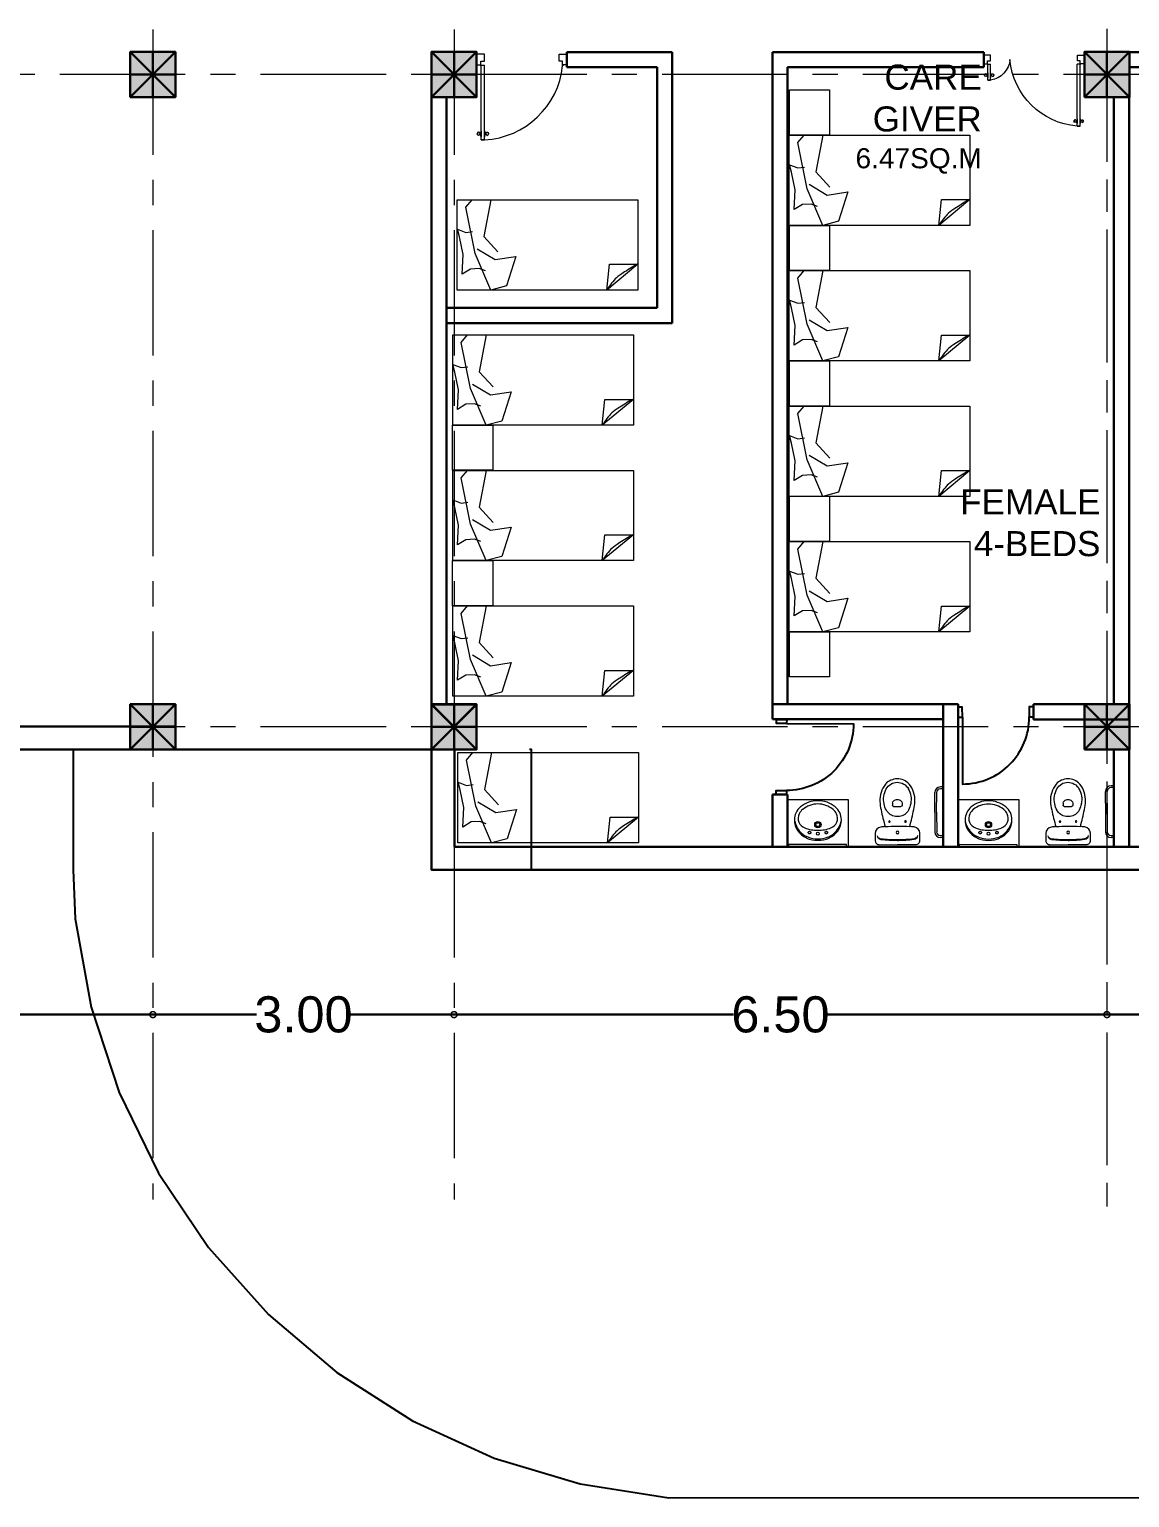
# Model space of a CAD drawing. Header units: metres. Extents: x 319894 to 3389272, y 120 to 6136017.
# Drawn here: x 321371.56 to 321382.53, y 3067998.46 to 3068013.09 of the extents above; entities that cross this region are included whole.
import ezdxf

# ---------------------------------------------------------------- set-up
doc = ezdxf.new("R2010")
doc.units = ezdxf.units.M
doc.header["$MEASUREMENT"] = 0
for name, pattern in [('CENTER', [2, 1.25, -0.25, 0.25, -0.25]), ('HIDDEN', [0.375, 0.25, -0.125]), ('RAYITAS', [0.375, 0.25, -0.125])]:
    doc.linetypes.add(name, pattern=pattern)
doc.layers.get('Defpoints').update_dxf_attribs({"color": 254})
for name, color, linetype, lineweight in [('a_MUEBLE ART', 4, 'Continuous', 5), ('centerline', 255, 'HIDDEN', 5), ('column', 50, 'Continuous', 30), ('DOORS', 4, 'Continuous', 0), ('Fixtures', 31, 'Continuous', 20), ('FURNITURE P 1 200', 255, 'Continuous', 13), ('hatch', 252, 'Continuous', 15), ('Stairs', 31, 'Continuous', 20), ('wall', 4, 'Continuous', 30), ('window-door', 4, 'Continuous', 20)]:
    doc.layers.add(name, color=color, linetype=linetype, lineweight=lineweight)
for name, color, linetype in [('door_cad-block.com', 7, 'Continuous'), ('S-DIM', 7, 'Continuous'), ('TEXT', 255, 'Continuous')]:
    doc.layers.add(name, color=color, linetype=linetype)
doc.styles.get("Standard").update_dxf_attribs({"font": 'arial.ttf'})
doc.styles.add('TEXTS', font='swissl.ttf')
doc.dimstyles.new('DIMTEXT', dxfattribs={"dimscale": 0.4, "dimtxt": 0.9, "dimasz": 0.3, "dimexe": 0.05, "dimexo": 0.05, "dimgap": 0.05, "dimtad": 0, "dimzin": 1, "dimdsep": 46, "dimtxsty": 'TEXTS', "dimblk": 'DOTSMALL', "dimcen": 0.1, "dimclrd": 256, "dimclre": 6, "dimclrt": 3, "dimadec": 0, "dimazin": 0, "dimtfac": 0.15, "dimtix": 1, "dimtofl": 0, "dimtmove": 1, "dimatfit": 3, "dimldrblk": 'OPEN', "dimfxl": 1, "dimtolj": 1, "dimtzin": 0, "dimarcsym": 0})

# ---------------------------------------------------------------- blocks, each defined once
blk = doc.blocks.new('column')
at = {"layer": 'hatch'}
h = blk.add_hatch(color=256, dxfattribs=at)
h.dxf.hatch_style = 1
h.paths.add_polyline_path([(0, 0), (0.45, 0), (0.45, 0.45), (0, 0.45)])
at = {"layer": 'column'}
for p, q in [((0, 0.45), (0.45, 0)), ((0, 0), (0.45, 0.45)), ((0.225, 0.45), (0.225, 0)), ((0, 0.225), (0.45, 0.225))]:
    blk.add_line(p, q, dxfattribs=at)
blk.add_lwpolyline([(0, 0), (0.45, 0), (0.45, 0.45), (0, 0.45)], close=True, dxfattribs=at)
blk = doc.blocks.new('cell bed1')
at = {"layer": 'Fixtures'}
for p, q in [((2034189, -167492), (2034446, -167181)), ((2034446, -167181), (2034189, -167208)), ((2034189, -167208), (2034189, -167492))]:
    blk.add_line(p, q, dxfattribs=at)
blk.add_lwpolyline([(2034446, -167492), (2034446, -165692), (2033546, -165692), (2033546, -167492)], close=True, dxfattribs=at)
at = {"layer": 'Fixtures', "linetype": 'ByBlock', "lineweight": 0}
for points in [[(2034288, -165740), (2034093, -165751), (2033916, -165714), (2033841, -165694), (2033872, -165777), (2033864, -165843)], [(2034256, -165972), (2034233, -165910), (2034237, -165822), (2034288, -165740)], [(2034036, -165889), (2034143, -166070), (2034112, -166274), (2034405, -166182), (2034446, -166026), (2034081, -165870), (2033621, -165778), (2033546, -165839), (2033546, -166026), (2033913, -165956), (2034065, -166095)]]:
    blk.add_lwpolyline(points, dxfattribs=at)
at = {"layer": 'Fixtures'}
blk.add_open_spline([(2034189, -167483), (2034205, -167455), (2034280, -167338), (2034324, -167266), (2034400, -167213), (2034446, -167181)], degree=3, knots=[58.285176, 58.285176, 58.285176, 58.285176, 153.797631, 253.744613, 409.43508, 409.43508, 409.43508, 409.43508], dxfattribs=at)
blk = doc.blocks.new('*U764')
at = {"layer": 'DOORS', "linetype": 'Continuous', "lineweight": 0}
for p, q in [((8137.26, -1857.94), (8142.04, -1857.94)), ((8142.21, -1860.02), (8142.21, -1861.52)), ((8150.81, -1860.02), (8142.21, -1860.02)), ((8150.81, -1861.52), (8142.21, -1861.52)), ((8150.81, -1860.02), (8150.81, -1861.52)), ((8150.81, -1861.52), (8150.81, -1860.02)), ((8137.26, -1911.96), (8142.04, -1911.96)), ((8142.21, -1909.87), (8142.21, -1908.37)), ((8175.64, -1908.37), (8142.21, -1908.37)), ((8175.64, -1909.87), (8142.21, -1909.87)), ((8175.64, -1909.87), (8175.64, -1908.37)), ((8175.64, -1908.37), (8175.64, -1909.87))]:
    blk.add_line(p, q, dxfattribs=at)
for points in [[(8142.04, -1857.94), (8142.04, -1859.87), (8140.4, -1859.87), (8140.4, -1861.43), (8137.26, -1861.43), (8137.26, -1857.94)], [(8142.04, -1911.96), (8142.04, -1910.03), (8140.4, -1910.03), (8140.4, -1908.47), (8137.26, -1908.47), (8137.26, -1911.96)]]:
    blk.add_lwpolyline(points, dxfattribs=at)
for points in [[(8149.25, -1860.02), (8146.78, -1860.02), (8147.88, -1859.6), (8147.88, -1859.41, 0.414214), (8147.77, -1859.3, -0.990713), (8147.9, -1858.29), (8148.25, -1858.29)], [(8149.25, -1861.52), (8146.78, -1861.52), (8147.88, -1861.94), (8147.88, -1862.13, -0.414214), (8147.77, -1862.24, 0.990713), (8147.9, -1863.25), (8148.25, -1863.25)], [(8146.91, -1860.02), (8149.37, -1860.02), (8148.28, -1859.6), (8148.28, -1859.41, -0.414214), (8148.39, -1859.3, 0.990713), (8148.25, -1858.29), (8147.9, -1858.29)], [(8146.91, -1861.52), (8149.37, -1861.52), (8148.28, -1861.94), (8148.28, -1862.13, 0.414214), (8148.39, -1862.24, -0.990713), (8148.25, -1863.25), (8147.9, -1863.25)], [(8174.08, -1908.37), (8171.62, -1908.37), (8172.71, -1907.95), (8172.71, -1907.76, 0.414214), (8172.6, -1907.65, -0.990713), (8172.74, -1906.64), (8173.08, -1906.64)], [(8174.08, -1909.87), (8171.62, -1909.87), (8172.71, -1910.29), (8172.71, -1910.48, -0.414214), (8172.6, -1910.59, 0.990713), (8172.74, -1911.6), (8173.08, -1911.6)], [(8171.74, -1908.37), (8174.2, -1908.37), (8173.11, -1907.95), (8173.11, -1907.76, -0.414214), (8173.22, -1907.65, 0.990713), (8173.08, -1906.64), (8172.74, -1906.64)], [(8171.74, -1909.87), (8174.2, -1909.87), (8173.11, -1910.29), (8173.11, -1910.48, 0.414214), (8173.22, -1910.59, -0.990713), (8173.08, -1911.6), (8172.74, -1911.6)]]:
    blk.add_lwpolyline(points, format="xyb", dxfattribs=at)
for points in [[(8147.97, -1858.17), (8147.97, -1858.29), (8148.18, -1858.29), (8148.18, -1858.17)], [(8147.97, -1863.37), (8147.97, -1863.25), (8148.18, -1863.25), (8148.18, -1863.37)], [(8172.81, -1906.52), (8172.81, -1906.64), (8173.01, -1906.64), (8173.01, -1906.52)], [(8172.81, -1911.72), (8172.81, -1911.6), (8173.01, -1911.6), (8173.01, -1911.72)]]:
    blk.add_lwpolyline(points, close=True, dxfattribs=at)
for centre in [(8142.21, -1859.86), (8142.21, -1910.03)]:
    blk.add_circle(centre, 0.165, dxfattribs=at)
at = {"layer": 'window-door'}
for centre, radius, start, end in [((8138.69, -1859.8), 12.25, 274.3787, 351.9271), ((8136.16, -1911.47), 39.61, 4.47868, 84.98302)]:
    blk.add_arc(centre, radius, start, end, dxfattribs=at)
blk = doc.blocks.new('3ftD')
at = {"layer": 'DOORS', "linetype": 'Continuous', "lineweight": 0}
for p, q in [((321543.95, 3067888.016), (321543.95, 3067887.91)), ((321544.85, 3067888.016), (321544.85, 3067887.91)), ((321543.997, 3067887.906), (321544.03, 3067887.906)), ((321543.997, 3067887.163), (321543.997, 3067887.906)), ((321544.03, 3067887.163), (321544.03, 3067887.906)), ((321543.996, 3067887.163), (321544.03, 3067887.163)), ((321544.03, 3067887.163), (321543.997, 3067887.163))]:
    blk.add_line(p, q, dxfattribs=at)
for points in [[(321543.95, 3067887.91), (321543.993, 3067887.91), (321543.993, 3067887.946), (321544.028, 3067887.946), (321544.028, 3067888.016), (321543.95, 3067888.016)], [(321544.85, 3067887.91), (321544.807, 3067887.91), (321544.807, 3067887.946), (321544.773, 3067887.946), (321544.773, 3067888.016), (321544.85, 3067888.016)]]:
    blk.add_lwpolyline(points, dxfattribs=at)
for points in [[(321543.955, 3067887.226), (321543.958, 3067887.226), (321543.958, 3067887.222), (321543.955, 3067887.222)], [(321544.071, 3067887.226), (321544.068, 3067887.226), (321544.068, 3067887.222), (321544.071, 3067887.222)]]:
    blk.add_lwpolyline(points, close=True, dxfattribs=at)
for points in [[(321543.996, 3067887.198), (321543.996, 3067887.253), (321543.987, 3067887.228), (321543.983, 3067887.228, -0.414214), (321543.98, 3067887.231, 0.990713), (321543.958, 3067887.228), (321543.958, 3067887.22)], [(321543.996, 3067887.25), (321543.996, 3067887.195), (321543.987, 3067887.219), (321543.983, 3067887.219, 0.414214), (321543.98, 3067887.217, -0.990713), (321543.958, 3067887.22), (321543.958, 3067887.228)], [(321544.03, 3067887.198), (321544.03, 3067887.253), (321544.039, 3067887.228), (321544.043, 3067887.228, 0.414214), (321544.046, 3067887.231, -0.990713), (321544.068, 3067887.228), (321544.068, 3067887.22)], [(321544.03, 3067887.25), (321544.03, 3067887.195), (321544.039, 3067887.219), (321544.043, 3067887.219, -0.414214), (321544.046, 3067887.217, 0.990713), (321544.068, 3067887.22), (321544.068, 3067887.228)]]:
    blk.add_lwpolyline(points, format="xyb", dxfattribs=at)
for centre in [(321543.993, 3067887.906), (321544.808, 3067887.906)]:
    blk.add_circle(centre, 0.00366, dxfattribs=at)
at = {"layer": 'window-door'}
blk.add_arc((321543.984, 3067887.99), 0.828, 273.1587, 353.9278, dxfattribs=at)
blk = doc.blocks.new('*U951')
at = {"color": 0, "linetype": 'ByBlock', "ltscale": 10}
blk.add_lwpolyline([(-850, 0), (-850, 800, -0.414214), (-50, 0)], format="xyb", dxfattribs=at)
at = {"color": 0}
for points in [[(-900, 0), (-850, 0), (-850, -121), (-900, -121)], [(-50, 0), (0, 0), (0, -121), (-50, -121)]]:
    blk.add_lwpolyline(points, close=True, dxfattribs=at)
blk = doc.blocks.new('ca_ba_wc057')
at = {"layer": 'a_MUEBLE ART', "color": 8}
for p, q in [((0, -4), (-1.1, -4)), ((0, -4), (1.1, -4)), ((-4.8, -41.3), (-4.8, -39.3)), ((4.8, -41.3), (4.8, -39.3))]:
    blk.add_line(p, q, dxfattribs=at)
at = {"layer": 'a_MUEBLE ART'}
blk.add_lwpolyline([(-16.3, -34.8, -0.017322), (-12.2, -18, -0.007818), (-16.6, -17.5, -0.379899), (-22.2, -11.2), (-22.2, -4, -0.414214), (-18.2, 0), (0, 0), (18.2, 0, -0.414214), (22.2, -4), (22.2, -11.2, -0.379899), (16.6, -17.5, -0.007818), (12.2, -18, -0.017322), (16.3, -34.8, -0.034533), (17.5, -43, -0.180901), (11.8, -60.3, -0.210568), (0, -65.5, -0.210568), (-11.8, -60.3, -0.180901), (-17.5, -43, -0.034533)], format="xyb", close=True, dxfattribs=at)
at = {"layer": 'a_MUEBLE ART', "color": 8}
for centre, radius in [((0, -12.2), 1.35), ((0, -12.2), 1.35), ((-8, -23), 0.75), ((8, -23), 0.75)]:
    blk.add_circle(centre, radius, dxfattribs=at)
for centre, radius, start, end in [((-16, -8.9), 4, 96.2719, 180), ((-16, -9.6), 4, 96.2141, 169.7572), ((0, -154), 149.3, 90, 96.3306), ((0, -154), 150, 90, 96.2719), ((0, -154), 150, 83.7281, 90), ((0, -154), 149.3, 83.6694, 90), ((16, -8.9), 4, 0, 83.7281), ((16, -9.6), 4, 10.2428, 83.7859), ((-3.3, -39.3), 1.5, 96.6492, 180), ((-1.8, -41.3), 3, 180, 233.1301), ((0, -38.9), 6, 233.1301, 270), ((0, -67.6), 30, 90, 96.6492), ((0, -67.6), 30, 83.3508, 90), ((0, -38.9), 6, 270, 306.8699), ((3.3, -39.3), 1.5, 0, 83.3508), ((1.8, -41.3), 3, 306.8699, 0)]:
    blk.add_arc(centre, radius, start, end, dxfattribs=at)
at = {"layer": 'a_MUEBLE ART'}
for centre, radius, start, end in [((0, 121.9), 140.4, 264.9986, 270), ((-0.7, -39.6), 11.6, 96.2419, 152.5973), ((0, -46), 18, 90, 96.2419), ((0, 121.9), 140.4, 270, 275.0014), ((0, -46), 18, 83.7581, 90), ((0.7, -39.6), 11.6, 27.4027, 83.7581), ((7.9, -45.1), 21.6, 168.3805, 209.1161), ((11.2, -45.8), 25, 152.5973, 168.3805), ((-11.2, -45.8), 25, 11.6195, 27.4027), ((-7.9, -45.1), 21.6, 330.8839, 11.6195), ((0, -49.5), 12.6, 209.1161, 270), ((0, -49.5), 12.6, 270, 330.8839)]:
    blk.add_arc(centre, radius, start, end, dxfattribs=at)
blk = doc.blocks.new('DSFD')
at = {"layer": 'a_MUEBLE ART', "color": 8}
for p, q in [((321997.273, 3067995.743), (321997.273, 3067995.722)), ((321997.273, 3067995.722), (321997.847, 3067995.721)), ((321997.847, 3067995.742), (321997.847, 3067995.721))]:
    blk.add_line(p, q, dxfattribs=at)
at = {"layer": 'a_MUEBLE ART'}
blk.add_lwpolyline([(321997.861, 3067995.742), (321997.861, 3067995.27), (321997.256, 3067995.27), (321997.256, 3067995.743)], close=True, dxfattribs=at)
at = {"layer": 'a_MUEBLE ART', "color": 8}
for centre, radius in [((321997.559, 3067995.612), 0.0146), ((321997.559, 3067995.522), 0.0313), ((321997.559, 3067995.522), 0.0192)]:
    blk.add_circle(centre, radius, dxfattribs=at)
at = {"layer": 'a_MUEBLE ART', "color": 8, "linetype": 'RAYITAS'}
for centre in [(321997.475, 3067995.601), (321997.642, 3067995.601)]:
    blk.add_circle(centre, 0.0125, dxfattribs=at)
at = {"layer": 'a_MUEBLE ART'}
for centre, radius, start, end in [((321997.538, 3067995.446), 0.215, 172.4866, 172.4866), ((321997.521, 3067995.474), 0.196, 112.6963, 179.9819), ((321997.538, 3067995.446), 0.215, 112.1612, 168.9852), ((321997.579, 3067995.446), 0.215, 7.4772, 7.4772), ((321997.558, 3067995.385), 0.294, 89.9819, 112.6963), ((321997.558, 3067995.385), 0.28, 89.9819, 111.2352), ((321997.558, 3067995.385), 0.294, 67.2675, 89.9819), ((321997.558, 3067995.385), 0.28, 68.7287, 89.9819), ((321997.579, 3067995.446), 0.215, 10.9787, 67.8026), ((321997.596, 3067995.474), 0.196, 359.9819, 67.2675), ((321997.463, 3067995.46), 0.101, 110.3404, 207.0509), ((321997.558, 3067995.202), 0.376, 89.9819, 110.3404), ((321997.558, 3067995.202), 0.376, 69.6234, 89.9819), ((321997.654, 3067995.46), 0.101, 332.9129, 69.6234), ((321997.492, 3067995.474), 0.167, 179.9819, 230.899), ((321997.492, 3067995.474), 0.134, 207.0509, 230.899), ((321997.559, 3067995.557), 0.273, 230.899, 269.9819), ((321997.559, 3067995.557), 0.24, 230.899, 269.9819), ((321997.559, 3067995.557), 0.24, 269.9819, 309.0648), ((321997.559, 3067995.557), 0.273, 269.9819, 309.0648), ((321997.625, 3067995.474), 0.134, 309.0648, 332.9129), ((321997.625, 3067995.474), 0.167, 309.0648, 359.9819)]:
    blk.add_arc(centre, radius, start, end, dxfattribs=at)
at = {"layer": 'FURNITURE P 1 200'}
for p, q in [((321996.31, 3067995.622), (321996.31, 3067995.66)), ((321996.31, 3067995.66), (321996.314, 3067995.66)), ((321996.314, 3067995.66), (321996.314, 3067995.622)), ((321996.314, 3067995.65), (321996.338, 3067995.65)), ((321996.314, 3067995.632), (321996.338, 3067995.632)), ((321996.314, 3067995.622), (321996.31, 3067995.622)), ((321996.375, 3067995.307), (321996.375, 3067995.594)), ((321996.394, 3067995.307), (321996.394, 3067995.594)), ((321996.375, 3067995.307), (321996.375, 3067995.19)), ((321996.394, 3067995.307), (321996.394, 3067995.191)), ((321996.31, 3067995.162), (321996.31, 3067995.125)), ((321996.314, 3067995.162), (321996.31, 3067995.162)), ((321996.31, 3067995.125), (321996.314, 3067995.125)), ((321996.314, 3067995.125), (321996.314, 3067995.162)), ((321996.314, 3067995.153), (321996.338, 3067995.153)), ((321996.314, 3067995.134), (321996.338, 3067995.134))]:
    blk.add_line(p, q, dxfattribs=at)
for centre, radius, start, end in [((321996.338, 3067995.594), 0.0561, 359.8025, 89.8025), ((321996.338, 3067995.594), 0.0374, 359.8025, 89.8025), ((321996.338, 3067995.19), 0.0561, 270.1975, 0.1975), ((321996.338, 3067995.19), 0.0374, 270.1975, 0.1975)]:
    blk.add_arc(centre, radius, start, end, dxfattribs=at)
at = {"layer": 'wall'}
for p, q in [((321997.861, 3067995.742), (321996.31, 3067995.742)), ((321997.861, 3067995.742), (321997.861, 3067994.322)), ((321998.011, 3067995.742), (321998.011, 3067994.322)), ((321996.16, 3067994.322), (321996.16, 3067994.473)), ((321996.16, 3067994.473), (321997.111, 3067994.473)), ((321997.111, 3067994.473), (321997.111, 3067994.322)), ((321996.16, 3067994.322), (321997.111, 3067994.322)), ((321996.16, 3067994.322), (321996.31, 3067994.322)), ((321997.861, 3067994.322), (321998.011, 3067994.322))]:
    blk.add_line(p, q, dxfattribs=at)
at = {"xscale": -0.009999999999999986, "yscale": 0.009999999999999986, "zscale": 0.009999999999999988, "rotation": 0.2486950231969454}
blk.add_blockref('ca_ba_wc057', (321996.765, 3067995.721), dxfattribs=at)
at = {"layer": 'door_cad-block.com', "xscale": -0.000833333331861667, "yscale": 0.000833333331861667, "zscale": 0.0008333333318616671, "rotation": 0.2486955119280768}
blk.add_blockref('*U951', (321997.111, 3067994.448), dxfattribs=at)
blk = doc.blocks.new('DFGDFG')
at = {"layer": 'a_MUEBLE ART', "color": 8}
for p, q in [((322595.376, 3068058.892), (322594.801, 3068058.892)), ((322594.801, 3068058.871), (322594.801, 3068058.892)), ((322595.376, 3068058.87), (322595.376, 3068058.892))]:
    blk.add_line(p, q, dxfattribs=at)
at = {"layer": 'a_MUEBLE ART'}
blk.add_lwpolyline([(322594.788, 3068058.871), (322594.788, 3068059.343), (322595.392, 3068059.343), (322595.392, 3068058.87)], close=True, dxfattribs=at)
at = {"layer": 'a_MUEBLE ART', "color": 8, "linetype": 'RAYITAS'}
for centre in [(322595.007, 3068059.012), (322595.174, 3068059.012)]:
    blk.add_circle(centre, 0.0125, dxfattribs=at)
at = {"layer": 'a_MUEBLE ART', "color": 8}
for centre, radius in [((322595.09, 3068059.091), 0.0313), ((322595.09, 3068059.091), 0.0192), ((322595.09, 3068059.001), 0.0146)]:
    blk.add_circle(centre, radius, dxfattribs=at)
at = {"layer": 'a_MUEBLE ART'}
for centre, radius, start, end in [((322595.07, 3068059.167), 0.215, 187.4772, 187.4772), ((322595.11, 3068059.167), 0.215, 352.4866, 352.4866), ((322595.09, 3068059.057), 0.273, 89.9819, 129.0648), ((322595.09, 3068059.057), 0.24, 89.9819, 129.0648), ((322595.09, 3068059.057), 0.273, 50.899, 89.9819), ((322595.09, 3068059.057), 0.24, 50.899, 89.9819), ((322595.023, 3068059.139), 0.167, 129.0648, 179.9819), ((322595.052, 3068059.139), 0.196, 179.9819, 247.2675), ((322595.07, 3068059.167), 0.215, 190.9787, 247.8026), ((322594.995, 3068059.153), 0.101, 152.9129, 249.6234), ((322595.023, 3068059.139), 0.134, 129.0648, 152.9129), ((322595.11, 3068059.167), 0.215, 292.1612, 348.9852), ((322595.128, 3068059.139), 0.196, 292.6963, 359.9819), ((322595.185, 3068059.153), 0.101, 290.3404, 27.0509), ((322595.157, 3068059.139), 0.134, 27.0509, 50.899), ((322595.157, 3068059.139), 0.167, 359.9819, 50.899), ((322595.09, 3068059.411), 0.376, 249.6234, 269.9819), ((322595.09, 3068059.411), 0.376, 269.9819, 290.3404), ((322595.09, 3068059.229), 0.294, 247.2675, 269.9819), ((322595.09, 3068059.229), 0.28, 248.7287, 269.9819), ((322595.09, 3068059.229), 0.28, 269.9819, 291.2352), ((322595.09, 3068059.229), 0.294, 269.9819, 292.6963)]:
    blk.add_arc(centre, radius, start, end, dxfattribs=at)
at = {"layer": 'FURNITURE P 1 200'}
for p, q in [((322596.334, 3068059.467), (322596.311, 3068059.467)), ((322596.334, 3068059.449), (322596.311, 3068059.449)), ((322596.339, 3068059.477), (322596.334, 3068059.477)), ((322596.334, 3068059.477), (322596.334, 3068059.439)), ((322596.334, 3068059.439), (322596.339, 3068059.439)), ((322596.339, 3068059.439), (322596.339, 3068059.477)), ((322596.255, 3068059.215), (322596.255, 3068059.411)), ((322596.273, 3068059.215), (322596.274, 3068059.411)), ((322596.255, 3068059.215), (322596.255, 3068059.019)), ((322596.273, 3068059.215), (322596.274, 3068059.019)), ((322596.334, 3068058.981), (322596.311, 3068058.982)), ((322596.334, 3068058.953), (322596.334, 3068058.991)), ((322596.334, 3068058.991), (322596.339, 3068058.991)), ((322596.339, 3068058.991), (322596.339, 3068058.953)), ((322596.334, 3068058.963), (322596.311, 3068058.963)), ((322596.339, 3068058.953), (322596.334, 3068058.953))]:
    blk.add_line(p, q, dxfattribs=at)
for centre, radius, start, end in [((322596.311, 3068059.411), 0.0561, 90.1975, 180.1975), ((322596.311, 3068059.411), 0.0374, 90.1975, 180.1975), ((322596.311, 3068059.019), 0.0561, 179.8025, 269.8025), ((322596.311, 3068059.019), 0.0374, 179.8025, 269.8025)]:
    blk.add_arc(centre, radius, start, end, dxfattribs=at)
at = {"layer": 'wall'}
for p, q in [((322594.638, 3068060.291), (322594.638, 3068060.141)), ((322594.638, 3068060.291), (322594.788, 3068060.291)), ((322594.638, 3068060.291), (322596.339, 3068060.291)), ((322596.339, 3068060.291), (322596.489, 3068060.291)), ((322596.489, 3068058.871), (322596.489, 3068060.291)), ((322594.638, 3068060.141), (322596.339, 3068060.141)), ((322596.339, 3068058.871), (322596.339, 3068060.141)), ((322594.788, 3068058.871), (322596.339, 3068058.871))]:
    blk.add_line(p, q, dxfattribs=at)
at = {"xscale": -0.009999999999999978, "yscale": 0.009999999999999978, "zscale": 0.00999999999999998, "rotation": 180.2486950231969}
blk.add_blockref('ca_ba_wc057', (322595.884, 3068058.892), dxfattribs=at)
at = {"layer": 'door_cad-block.com', "xscale": 0.0008333333318616671, "yscale": 0.0008333333318616671, "zscale": 0.0008333333318616671, "rotation": 269.7513044880719}
blk.add_blockref('*U951', (322594.776, 3068059.39), dxfattribs=at)
blk = doc.blocks.new('_DotSmall')
at = {"color": 0, "linetype": 'ByBlock', "const_width": 0.5}
blk.add_lwpolyline([(-0.0625, 0, 1), (0.0625, 0, 1)], format="xyb", close=True, dxfattribs=at)
blk = doc.blocks.new('*D920')
at = {"layer": 'Defpoints', "color": 0, "transparency": 16777216}
for p in [(322202.803, 3068104.83), (322202.803, 3068104.83), (322196.803, 3068104.365)]:
    blk.add_point(p, dxfattribs=at)
at = {"layer": 'S-DIM', "color": 6, "lineweight": -2, "transparency": 16777216}
blk.add_line((322196.803, 3068104.385), (322196.803, 3068104.85), dxfattribs=at)
at = {"layer": 'S-DIM', "lineweight": -2, "transparency": 16777216}
for p, q in [((322196.803, 3068104.83), (322199.335, 3068104.83)), ((322202.803, 3068104.83), (322200.27, 3068104.83))]:
    blk.add_line(p, q, dxfattribs=at)
at = {"layer": 'S-DIM', "lineweight": -2, "transparency": 16777216, "xscale": 0.12, "yscale": 0.12, "zscale": 0.12, "rotation": 180}
blk.add_blockref('_DotSmall', (322196.803, 3068104.83), dxfattribs=at)
at = {"layer": 'S-DIM', "lineweight": -2, "transparency": 16777216, "xscale": 0.12, "yscale": 0.12, "zscale": 0.12}
blk.add_blockref('_DotSmall', (322202.803, 3068104.83), dxfattribs=at)
at = {"layer": 'S-DIM', "color": 3, "transparency": 16777216, "insert": (322199.803, 3068104.83), "char_height": 0.36, "attachment_point": 5, "style": 'TEXTS'}
blk.add_mtext('\\A1;6.00', dxfattribs=at)
blk = doc.blocks.new('_Open')
at = {"color": 0, "linetype": 'ByBlock', "lineweight": -2}
for p, q in [((-1, 0.17), (0, 0)), ((-1, -0.17), (0, 0)), ((0, 0), (-1, 0))]:
    blk.add_line(p, q, dxfattribs=at)
blk = doc.blocks.new('*D921')
at = {"layer": 'Defpoints', "color": 0, "transparency": 16777216}
for p in [(322202.803, 3068104.83), (322205.803, 3068104.83), (322205.803, 3068104.83)]:
    blk.add_point(p, dxfattribs=at)
at = {"layer": 'S-DIM', "lineweight": -2, "transparency": 16777216}
for p, q in [((322202.803, 3068104.83), (322203.834, 3068104.83)), ((322205.803, 3068104.83), (322204.771, 3068104.83))]:
    blk.add_line(p, q, dxfattribs=at)
at = {"layer": 'S-DIM', "lineweight": -2, "transparency": 16777216, "xscale": 0.12, "yscale": 0.12, "zscale": 0.12, "rotation": 180}
blk.add_blockref('_DotSmall', (322202.803, 3068104.83), dxfattribs=at)
at = {"layer": 'S-DIM', "lineweight": -2, "transparency": 16777216, "xscale": 0.12, "yscale": 0.12, "zscale": 0.12}
blk.add_blockref('_DotSmall', (322205.803, 3068104.83), dxfattribs=at)
at = {"layer": 'S-DIM', "color": 3, "transparency": 16777216, "insert": (322204.303, 3068104.83), "char_height": 0.36, "attachment_point": 5, "style": 'TEXTS'}
blk.add_mtext('\\A1;3.00', dxfattribs=at)
blk = doc.blocks.new('*D922')
at = {"layer": 'Defpoints', "color": 0, "transparency": 16777216}
for p in [(322205.803, 3068104.83), (322212.308, 3068104.83), (322212.308, 3068104.83)]:
    blk.add_point(p, dxfattribs=at)
at = {"layer": 'S-DIM', "lineweight": -2, "transparency": 16777216}
for p, q in [((322205.803, 3068104.83), (322208.588, 3068104.83)), ((322212.308, 3068104.83), (322209.522, 3068104.83))]:
    blk.add_line(p, q, dxfattribs=at)
at = {"layer": 'S-DIM', "color": 6, "lineweight": -2, "transparency": 16777216}
blk.add_line((322212.308, 3068104.85), (322212.308, 3068104.85), dxfattribs=at)
at = {"layer": 'S-DIM', "lineweight": -2, "transparency": 16777216, "xscale": 0.12, "yscale": 0.12, "zscale": 0.12, "rotation": 180}
blk.add_blockref('_DotSmall', (322205.803, 3068104.83), dxfattribs=at)
at = {"layer": 'S-DIM', "lineweight": -2, "transparency": 16777216, "xscale": 0.12, "yscale": 0.12, "zscale": 0.12}
blk.add_blockref('_DotSmall', (322212.308, 3068104.83), dxfattribs=at)
at = {"layer": 'S-DIM', "color": 3, "transparency": 16777216, "insert": (322209.055, 3068104.83), "char_height": 0.36, "attachment_point": 5, "style": 'TEXTS'}
blk.add_mtext('\\A1;6.50', dxfattribs=at)
blk = doc.blocks.new('*D923')
at = {"layer": 'Defpoints', "color": 0, "transparency": 16777216}
for p in [(322212.308, 3068104.83), (322217.803, 3068104.83), (322217.803, 3068104.83)]:
    blk.add_point(p, dxfattribs=at)
at = {"layer": 'S-DIM', "color": 6, "lineweight": -2, "transparency": 16777216}
blk.add_line((322212.308, 3068104.85), (322212.308, 3068104.85), dxfattribs=at)
at = {"layer": 'S-DIM', "lineweight": -2, "transparency": 16777216}
for p, q in [((322212.308, 3068104.83), (322214.587, 3068104.83)), ((322217.803, 3068104.83), (322215.523, 3068104.83))]:
    blk.add_line(p, q, dxfattribs=at)
at = {"layer": 'S-DIM', "lineweight": -2, "transparency": 16777216, "xscale": 0.12, "yscale": 0.12, "zscale": 0.12, "rotation": 180}
blk.add_blockref('_DotSmall', (322212.308, 3068104.83), dxfattribs=at)
at = {"layer": 'S-DIM', "lineweight": -2, "transparency": 16777216, "xscale": 0.12, "yscale": 0.12, "zscale": 0.12}
blk.add_blockref('_DotSmall', (322217.803, 3068104.83), dxfattribs=at)
at = {"layer": 'S-DIM', "color": 3, "transparency": 16777216, "insert": (322215.055, 3068104.83), "char_height": 0.36, "attachment_point": 5, "style": 'TEXTS'}
blk.add_mtext('\\A1;5.50', dxfattribs=at)
blk = doc.blocks.new('GRID FOR GROUND FLOOR')
at = {"layer": 'centerline', "linetype": 'CENTER'}
for p, q in [((322202.803, 3068140.648), (322202.803, 3068102.989)), ((322205.803, 3068140.648), (322205.803, 3068102.989)), ((322212.308, 3068140.653), (322212.308, 3068102.994)), ((322212.308, 3068140.579), (322212.308, 3068102.919)), ((322212.308, 3068140.579), (322212.308, 3068102.919)), ((322235.126, 3068114.198), (322188.02, 3068114.198)), ((322235.126, 3068114.198), (322188.02, 3068114.198)), ((322235.126, 3068107.698), (322188.02, 3068107.698))]:
    blk.add_line(p, q, dxfattribs=at)
at = {"layer": 'wall'}
for p in [(322202.578, 3068113.973), (322205.578, 3068113.973), (322212.083, 3068113.973), (322202.578, 3068107.473), (322205.578, 3068107.473), (322212.083, 3068107.473)]:
    blk.add_blockref('column', p, dxfattribs=at)
at = {"layer": 'S-DIM'}
for base, p1, p2, picture, middle in [((322202.803, 3068104.83), (322196.803, 3068104.365), (322202.803, 3068104.83), '*D920', (322199.803, 3068104.83)), ((322205.803, 3068104.83), (322202.803, 3068104.83), (322205.803, 3068104.83), '*D921', (322204.303, 3068104.83)), ((322212.30759, 3068104.82994), (322205.8026, 3068104.82994), (322212.30759, 3068104.8299), '*D922', (322209.05509, 3068104.82994)), ((322217.8026, 3068104.82994), (322212.30759, 3068104.8299), (322217.8026, 3068104.82994), '*D923', (322215.05509, 3068104.82994))]:
    dim = blk.add_linear_dim(base=base, p1=p1, p2=p2, dimstyle='DIMTEXT', dxfattribs=at)
    dim.commit()
    dim.dimension.update_dxf_attribs({"geometry": picture, "text_midpoint": middle})

msp = doc.modelspace()

# ---------------------------------------------------------------- linework, layer by layer
at = {"color": 1}
for points in [[(321372.997, 3068005.916), (321371.999, 3068005.916), (321371.999, 3068004.716), (321372.019, 3068004.226), (321372.179, 3068003.346), (321372.457, 3068002.497), (321372.849, 3068001.693), (321373.348, 3068000.951), (321373.944, 3068000.284), (321374.626, 3067999.705), (321375.38, 3067999.225), (321376.194, 3067998.853), (321377.05, 3067998.597), (321377.934, 3067998.459), (321393.508, 3067998.463)], [(321399.514, 3068004.716), (321376.567, 3068004.716), (321376.567, 3068005.916), (321376.547, 3068005.916)]]:
    msp.add_lwpolyline(points, dxfattribs=at)
at = {"layer": 'Fixtures'}
for points in [[(321379.535, 3068012.038), (321379.135, 3068012.038), (321379.135, 3068012.488), (321379.535, 3068012.488)], [(321379.535, 3068010.688), (321379.135, 3068010.688), (321379.135, 3068011.138), (321379.535, 3068011.138)], [(321379.535, 3068009.338), (321379.135, 3068009.338), (321379.135, 3068009.788), (321379.535, 3068009.788)], [(321376.18, 3068008.697), (321375.78, 3068008.697), (321375.78, 3068009.147), (321376.18, 3068009.147)], [(321379.535, 3068007.988), (321379.135, 3068007.988), (321379.135, 3068008.438), (321379.535, 3068008.438)], [(321376.18, 3068007.347), (321375.78, 3068007.347), (321375.78, 3068007.797), (321376.18, 3068007.797)], [(321379.535, 3068006.638), (321379.135, 3068006.638), (321379.135, 3068007.088), (321379.535, 3068007.088)]]:
    msp.add_lwpolyline(points, close=True, dxfattribs=at)
at = {"layer": 'wall'}
for p, q in [((321376.919, 3068012.865), (321376.919, 3068012.715)), ((321377.766, 3068012.865), (321376.919, 3068012.865)), ((321376.919, 3068012.865), (321377.967, 3068012.865)), ((321377.967, 3068010.165), (321377.967, 3068012.865)), ((321378.966, 3068006.365), (321378.966, 3068012.865)), ((321378.967, 3068012.865), (321381.073, 3068012.865)), ((321381.073, 3068012.865), (321381.073, 3068012.715)), ((321382.519, 3068012.865), (321384.444, 3068012.865)), ((321377.817, 3068012.715), (321376.919, 3068012.715)), ((321377.817, 3068010.315), (321377.817, 3068012.715)), ((321379.117, 3068012.715), (321381.073, 3068012.715)), ((321379.117, 3068006.365), (321379.117, 3068012.715)), ((321382.513, 3068012.715), (321384.444, 3068012.715)), ((321375.569, 3068005.869), (321375.569, 3068012.415)), ((321375.719, 3068008.965), (321375.719, 3068012.415)), ((321382.369, 3068006.365), (321382.369, 3068012.418)), ((321382.519, 3068006.365), (321382.519, 3068012.418)), ((321375.719, 3068010.315), (321377.817, 3068010.315)), ((321377.817, 3068010.315), (321376.919, 3068010.315)), ((321375.719, 3068010.165), (321377.967, 3068010.165)), ((321375.719, 3068006.365), (321375.719, 3068009.578)), ((321362.019, 3068005.916), (321373.019, 3068005.916)), ((321375.569, 3068005.916), (321375.57, 3068005.916)), ((321375.569, 3068004.716), (321375.569, 3068005.916)), ((321375.799, 3068004.946), (321375.799, 3068005.916)), ((321382.369, 3068004.946), (321382.369, 3068005.915)), ((321382.519, 3068004.946), (321382.519, 3068005.915)), ((321378.967, 3068004.946), (321378.966, 3068005.465)), ((321379.116, 3068005.465), (321378.966, 3068005.465)), ((321379.117, 3068004.946), (321379.116, 3068005.465)), ((321375.799, 3068004.946), (321393.104, 3068004.946)), ((321375.569, 3068004.716), (321393.334, 3068004.716))]:
    msp.add_line(p, q, dxfattribs=at)
for points in [[(321399.519, 3068015.865), (321399.519, 3068004.716), (321375.569, 3068004.716), (321375.57, 3068005.916), (321361.569, 3068005.915), (321361.569, 3068015.414), (321360.369, 3068015.414), (321360.369, 3068029.296), (321361.569, 3068029.296), (321361.569, 3068035.365), (321382.519, 3068035.365), (321382.519, 3068015.87), (321399.519, 3068015.87), (321399.519, 3068004.716)], [(321373.019, 3068006.145), (321362.019, 3068006.145)], [(321375.799, 3068005.915), (321375.794, 3068005.915)]]:
    msp.add_lwpolyline(points, dxfattribs=at)

# ---------------------------------------------------------------- block references
at = {"layer": 'Fixtures', "xscale": -0.001000027668465999, "yscale": 0.001000027668465999, "zscale": 0.001000027668465999, "rotation": 90}
for p in [(321213.438, 3070045.64), (321210.13, 3070044.996), (321213.438, 3070044.29), (321210.084, 3070043.649), (321213.438, 3070042.94), (321210.084, 3070042.299), (321213.438, 3070041.59), (321210.084, 3070040.949), (321210.137, 3070039.486)]:
    msp.add_blockref('cell bed1', p, dxfattribs=at)
at = {"layer": 'Stairs'}
msp.add_blockref('3ftD', (-167.931, 124.827), dxfattribs=at)
at = {"layer": 'wall'}
for name, p in [('GRID FOR GROUND FLOOR', (-830.009, -101.557)), ('column', (321375.569, 3068005.915)), ('DFGDFG', (-1215.671, -53.925))]:
    msp.add_blockref(name, p, dxfattribs=at)
at = {"layer": 'wall', "rotation": 180}
msp.add_blockref('DSFD', (643378.678, 6136000.688), dxfattribs=at)
at = {"layer": 'window-door', "xscale": -0.01843682874981834, "yscale": 0.01843682874981834, "zscale": 0.01843682874981834, "rotation": 90.00000000968699}
msp.add_blockref('*U764', (321346.819, 3068162.86), dxfattribs=at)

# ---------------------------------------------------------------- texts
at = {"layer": 'TEXT', "linetype": 'Continuous', "char_height": 0.25, "width": 8.64196, "attachment_point": 9, "rotation": 359.9991}
for s, insert in [('CARE \\PGIVER\\P{\\H0.8x;6.47SQ.M}', (321381.052, 3068011.652)), ('FEMALE\\P4-BEDS', (321382.234, 3068007.838))]:
    msp.add_mtext(s, dxfattribs=dict(at, insert=insert))

doc.saveas('drawing.dxf')
